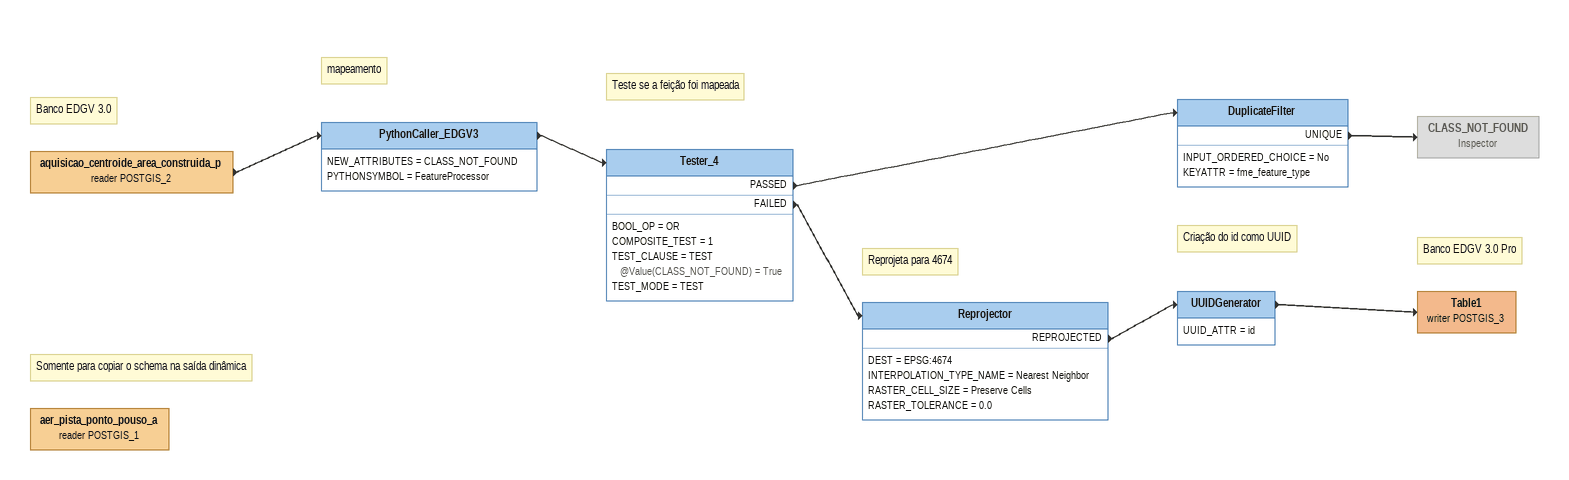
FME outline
Note: Banco EDGV 3.0
aquisicao_centroide_area_construida_p (reader POSTGIS_2)
    -> PythonCaller_EDGV3
Note: mapeamento
PythonCaller_EDGV3
    NEW_ATTRIBUTES = CLASS_NOT_FOUND
    PYTHONSYMBOL = FeatureProcessor
    -> Tester_4
Note: Teste se a feição foi mapeada
Tester_4
    BOOL_OP = OR
    COMPOSITE_TEST = 1
    TEST_CLAUSE = TEST @Value(CLASS_NOT_FOUND) = True
    TEST_MODE = TEST
    PASSED -> DuplicateFilter
    FAILED -> Reprojector
DuplicateFilter
    INPUT_ORDERED_CHOICE = No
    KEYATTR = fme_feature_type
    UNIQUE -> CLASS_NOT_FOUND
CLASS_NOT_FOUND: Inspector [off]
Note: Reprojeta para 4674
Reprojector
    DEST = EPSG:4674
    INTERPOLATION_TYPE_NAME = Nearest Neighbor
    RASTER_CELL_SIZE = Preserve Cells
    RASTER_TOLERANCE = 0.0
    REPROJECTED -> UUIDGenerator
Note: Criação do id como UUID
UUIDGenerator
    UUID_ATTR = id
    -> Table1 (writer POSTGIS_3)
Note: Banco EDGV 3.0 Pro
Table1 (writer POSTGIS_3)
Note: Somente para copiar o schema na saída dinâmica
aer_pista_ponto_pouso_a (reader POSTGIS_1)
